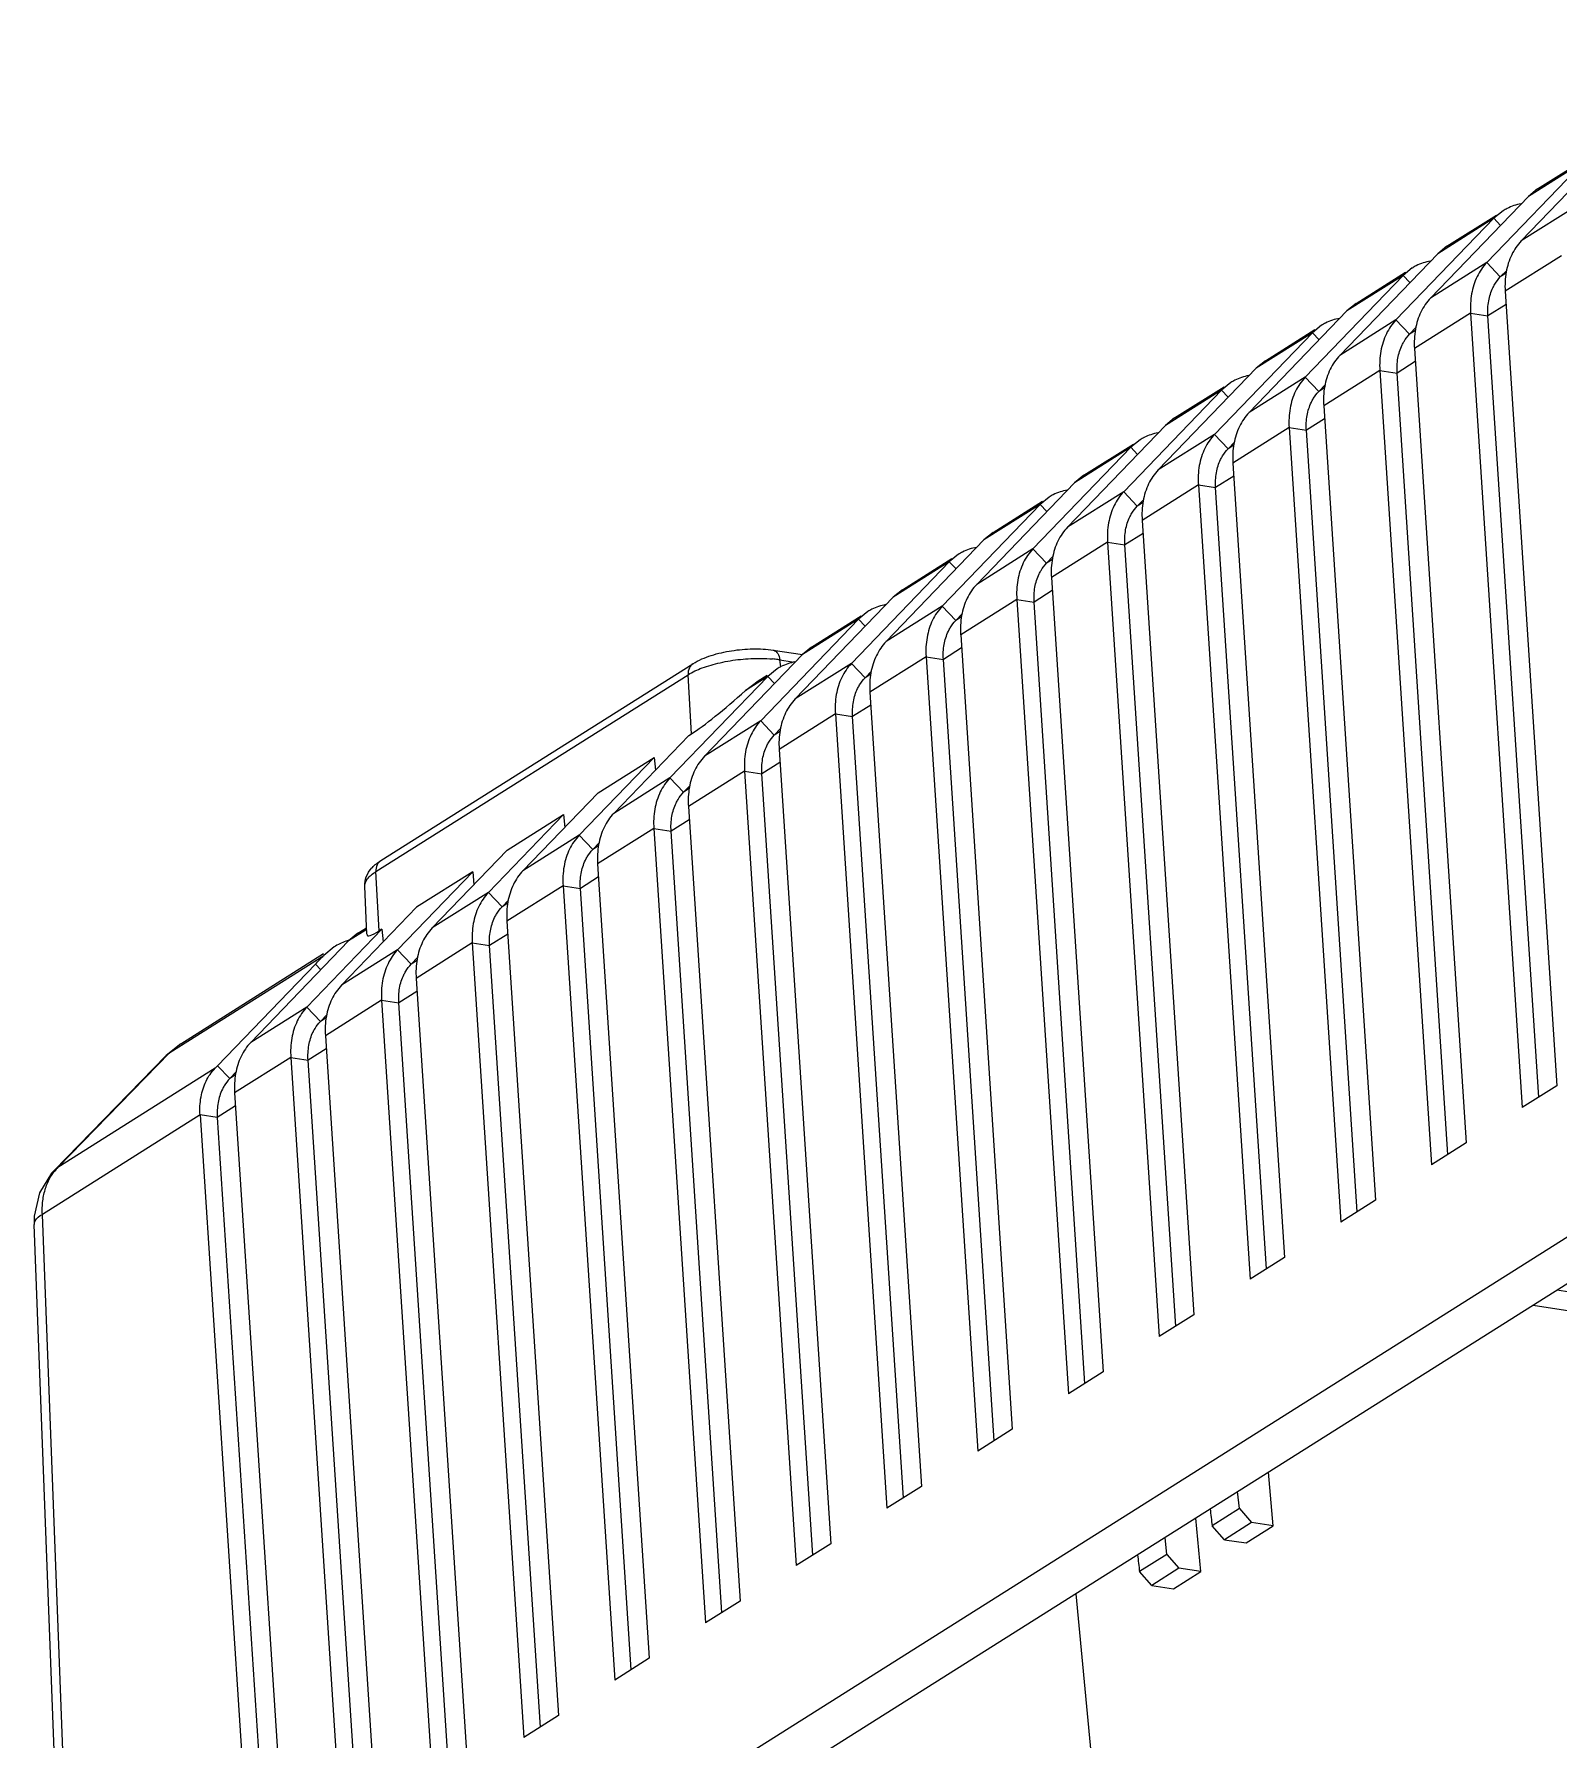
# Model space of a CAD drawing. Header units: millimetres. Extents: x 14276 to 15242, y -9916 to -8542.
# Drawn here: x 14774 to 14820.5, y -9602.3 to -9550.3 of the extents above; entities that cross this region are included whole.
import ezdxf

# ---------------------------------------------------------------- set-up
doc = ezdxf.new("R2010")
doc.units = ezdxf.units.MM

# ---------------------------------------------------------------- blocks, each defined once
blk = doc.blocks.new('u9')
at = {"color": 7, "linetype": 'Continuous'}
for p, q in [((-15.907, 382.875), (-14.787, 353.553)), ((-16.159, 382.546), (-119.639, 317.27)), ((-16.159, 382.546), (-15.039, 353.246)), ((-116.21, 320.864), (-23.245, 379.507)), ((-46.549, 364.807), (-47.673, 376.751)), ((-19.846, 350.215), (-21.42, 374.423)), ((-20.372, 350.29), (-21.921, 374.107)), ((-20.899, 349.544), (-22.474, 373.758)), ((-24.688, 372.361), (-23.139, 348.545)), ((-22.612, 348.464), (-24.187, 372.677)), ((-23.666, 347.799), (-25.241, 372.012)), ((-25.379, 346.719), (-26.953, 370.932)), ((-26.433, 346.054), (-28.007, 370.267)), ((-27.455, 370.616), (-25.906, 346.8)), ((-30.774, 368.522), (-29.72, 369.187)), ((-28.146, 344.973), (-29.72, 369.187)), ((-30.221, 368.871), (-28.673, 345.054)), ((-29.2, 344.308), (-30.774, 368.522)), ((-33.541, 366.776), (-32.487, 367.441)), ((-32.988, 367.125), (-31.44, 343.309)), ((-30.913, 343.228), (-32.487, 367.441)), ((-31.967, 342.563), (-33.541, 366.776)), ((-36.308, 365.031), (-35.254, 365.696)), ((-33.679, 341.483), (-35.254, 365.696)), ((-34.734, 340.818), (-36.308, 365.031)), ((-35.755, 365.38), (-34.206, 341.564)), ((-49.521, 364.657), (-50.351, 364.134)), ((-49.69, 364.033), (-48.86, 364.557)), ((-48.86, 364.557), (-49.521, 364.657)), ((-48.86, 364.557), (-48.485, 364.136)), ((-60.487, 356.014), (-115.59, 364.375)), ((-50.351, 364.134), (-50.204, 362.501)), ((-50.351, 364.134), (-49.69, 364.033)), ((-49.319, 363.61), (-49.69, 364.033)), ((-49.319, 363.61), (-48.485, 364.136)), ((-49.319, 363.61), (-49.265, 363.094)), ((-39.075, 363.286), (-38.021, 363.951)), ((-38.522, 363.635), (-36.973, 339.818)), ((-36.446, 339.737), (-38.021, 363.951)), ((-51.735, 363.261), (-52.565, 362.737)), ((-51.903, 362.637), (-51.073, 363.161)), ((-51.073, 363.161), (-51.735, 363.261)), ((-51.073, 363.161), (-50.699, 362.74)), ((-37.5, 339.072), (-39.075, 363.286)), ((-52.565, 362.737), (-52.417, 361.105)), ((-52.565, 362.737), (-51.903, 362.637)), ((-51.533, 362.214), (-51.903, 362.637)), ((-51.533, 362.214), (-50.699, 362.74)), ((-104.092, 362.068), (-61.207, 355.56)), ((-51.533, 362.214), (-51.478, 361.697)), ((-41.841, 361.54), (-40.787, 362.205)), ((-41.289, 361.889), (-39.74, 338.073)), ((-39.213, 337.992), (-40.787, 362.205)), ((-40.267, 337.327), (-41.841, 361.54)), ((-44.608, 359.795), (-43.554, 360.46)), ((-41.98, 336.247), (-43.554, 360.46)), ((-43.034, 335.582), (-44.608, 359.795)), ((-44.055, 360.144), (-42.507, 336.328)), ((-47.375, 358.05), (-46.321, 358.715)), ((-46.822, 358.399), (-45.274, 334.582)), ((-44.747, 334.501), (-46.321, 358.715)), ((-45.801, 333.836), (-47.375, 358.05)), ((-50.142, 356.304), (-49.088, 356.969)), ((-47.513, 332.756), (-49.088, 356.969)), ((-48.568, 332.091), (-50.142, 356.304)), ((-49.589, 356.653), (-48.04, 332.837)), ((-52.909, 354.559), (-51.855, 355.224)), ((-50.28, 331.011), (-51.855, 355.224)), ((-52.356, 354.908), (-50.807, 331.092)), ((-51.334, 330.346), (-52.909, 354.559)), ((-55.676, 352.814), (-54.621, 353.479)), ((-55.123, 353.163), (-53.574, 329.346)), ((-53.047, 329.265), (-54.621, 353.479)), ((-19.846, 350.215), (-15.039, 353.246)), ((-54.101, 328.6), (-55.676, 352.814)), ((-15.317, 351.993), (-14.951, 352.591)), ((-58.442, 351.068), (-57.388, 351.733)), ((-55.814, 327.52), (-57.388, 351.733)), ((-20.302, 348.793), (-15.508, 351.817)), ((-15.508, 351.817), (-18.927, 348.31)), ((-15.396, 351.907), (-18.815, 348.399)), ((-15.396, 351.906), (-15.508, 351.817)), ((-15.396, 351.907), (-15.317, 351.993)), ((-56.868, 326.855), (-58.442, 351.068)), ((-57.889, 351.417), (-56.341, 327.601)), ((-61.209, 349.323), (-60.155, 349.988)), ((-58.581, 325.775), (-60.155, 349.988)), ((-20.925, 349.942), (-20.372, 350.29)), ((-20.372, 350.29), (-19.845, 350.209)), ((-60.656, 349.672), (-59.108, 325.856)), ((-22.612, 348.464), (-20.899, 349.544)), ((-59.635, 325.11), (-61.209, 349.323)), ((-20.945, 348.905), (-20.751, 349.107)), ((-20.927, 348.996), (-20.751, 349.107)), ((-20.751, 349.107), (-20.378, 348.714)), ((-23.692, 348.196), (-23.139, 348.545)), ((-23.362, 345.616), (-20.378, 348.714)), ((-22.612, 348.464), (-23.139, 348.545)), ((-20.378, 348.714), (-20.302, 348.793)), ((-19.255, 348.043), (-18.815, 348.399)), ((-18.815, 348.399), (-18.927, 348.31)), ((-24.375, 344.908), (-21.391, 348.006)), ((-18.927, 348.31), (-23.615, 345.353)), ((-19.255, 348.043), (-23.612, 345.295)), ((-23.104, 346.925), (-21.391, 348.006)), ((-25.379, 346.719), (-23.666, 347.799)), ((-23.712, 347.16), (-23.518, 347.362)), ((-23.694, 347.25), (-23.518, 347.362)), ((-23.104, 346.925), (-23.518, 347.362)), ((-26.459, 346.451), (-25.906, 346.8)), ((-25.379, 346.719), (-25.906, 346.8)), ((-25.391, 344.551), (-23.104, 346.925)), ((-28.146, 344.973), (-26.433, 346.054)), ((-26.445, 343.886), (-24.158, 346.26)), ((-25.87, 345.18), (-24.158, 346.26)), ((-23.526, 345.789), (-23.362, 345.616)), ((-26.479, 345.415), (-26.284, 345.616)), ((-26.461, 345.505), (-26.284, 345.616)), ((-25.87, 345.18), (-26.284, 345.616)), ((-23.934, 345.092), (-23.615, 345.353)), ((-29.226, 344.706), (-28.673, 345.054)), ((-28.146, 344.973), (-28.673, 345.054)), ((-28.157, 342.806), (-25.87, 345.18)), ((-25.391, 344.551), (-25.428, 344.942)), ((-24.928, 344.559), (-24.375, 344.908)), ((-24.656, 344.678), (-24.375, 344.908)), ((-30.913, 343.228), (-29.2, 344.308)), ((-29.212, 342.141), (-26.925, 344.515)), ((-28.637, 343.435), (-26.925, 344.515)), ((-25.391, 344.551), (-25.309, 344.602)), ((-25.309, 344.602), (-25.206, 342.799)), ((-24.935, 344.708), (-24.866, 343.248)), ((-24.656, 344.678), (-24.925, 344.509)), ((-29.245, 343.669), (-29.051, 343.871)), ((-29.228, 343.76), (-29.051, 343.871)), ((-28.637, 343.435), (-29.051, 343.871)), ((-28.157, 342.806), (-26.445, 343.886)), ((-31.993, 342.96), (-31.44, 343.309)), ((-30.913, 343.228), (-31.44, 343.309)), ((-30.924, 341.06), (-28.637, 343.435)), ((-28.157, 342.806), (-28.195, 343.196)), ((-25.206, 342.799), (-34.724, 336.795)), ((-31.978, 340.395), (-29.691, 342.77)), ((-31.404, 341.689), (-29.691, 342.77)), ((-25.355, 342.464), (-34.872, 336.46)), ((-33.679, 341.483), (-31.967, 342.563)), ((-32.012, 341.924), (-31.818, 342.126)), ((-31.994, 342.014), (-31.818, 342.126)), ((-31.404, 341.689), (-31.818, 342.126)), ((-29.212, 342.141), (-30.924, 341.06)), ((-33.691, 339.315), (-31.404, 341.689)), ((-34.759, 341.215), (-34.206, 341.564)), ((-33.679, 341.483), (-34.206, 341.564)), ((-30.924, 341.06), (-30.962, 341.451)), ((-36.446, 339.737), (-34.734, 340.818)), ((-34.745, 338.65), (-32.458, 341.024)), ((-34.171, 339.944), (-32.458, 341.024)), ((-34.779, 340.179), (-34.585, 340.38)), ((-34.761, 340.269), (-34.585, 340.38)), ((-34.171, 339.944), (-34.585, 340.38)), ((-31.978, 340.395), (-33.691, 339.315)), ((-37.526, 339.47), (-36.973, 339.818)), ((-37.155, 336.846), (-34.171, 339.944)), ((-36.446, 339.737), (-36.973, 339.818)), ((-33.691, 339.315), (-33.728, 339.706)), ((-39.213, 337.992), (-37.5, 339.072)), ((-38.209, 336.181), (-35.225, 339.279)), ((-36.938, 338.199), (-35.225, 339.279)), ((-37.546, 338.433), (-37.352, 338.635)), ((-37.528, 338.524), (-37.352, 338.635)), ((-36.938, 338.199), (-37.352, 338.635)), ((-34.745, 338.65), (-34.827, 338.598)), ((-34.827, 338.598), (-34.724, 336.795)), ((-40.293, 337.724), (-39.74, 338.073)), ((-39.922, 335.101), (-36.938, 338.199)), ((-39.213, 337.992), (-39.74, 338.073)), ((-40.976, 334.436), (-37.992, 337.534)), ((-39.704, 336.453), (-37.992, 337.534)), ((-41.98, 336.247), (-40.267, 337.327)), ((-37.155, 336.846), (-37.36, 337.062)), ((-37.155, 336.846), (-36.472, 337.277)), ((-36.856, 336.982), (-37.131, 336.809)), ((-36.472, 337.277), (-36.856, 336.982)), ((-42.688, 333.355), (-39.704, 336.453)), ((-40.313, 336.688), (-40.118, 336.89)), ((-40.295, 336.778), (-40.118, 336.89)), ((-39.704, 336.453), (-40.118, 336.89)), ((-37.519, 336.343), (-37.892, 336.399)), ((-37.548, 336.553), (-37.519, 336.343)), ((-37.436, 336.617), (-37.155, 336.846)), ((-43.06, 335.979), (-42.507, 336.328)), ((-41.98, 336.247), (-42.507, 336.328)), ((-38.49, 335.952), (-39.997, 335.001)), ((-39.922, 335.101), (-38.209, 336.181)), ((-38.49, 335.952), (-38.209, 336.181)), ((-37.321, 336.047), (-38.209, 336.182)), ((-44.747, 334.501), (-43.034, 335.582)), ((-43.743, 332.69), (-40.759, 335.788)), ((-42.471, 334.708), (-40.759, 335.788)), ((-43.079, 334.943), (-42.885, 335.144)), ((-43.062, 335.033), (-42.885, 335.144)), ((-42.471, 334.708), (-42.885, 335.144)), ((-40.203, 334.871), (-39.922, 335.101)), ((-39.922, 335.101), (-40.127, 335.317)), ((-45.827, 334.234), (-45.274, 334.582)), ((-45.455, 331.61), (-42.471, 334.708)), ((-44.747, 334.501), (-45.274, 334.582)), ((-42.688, 333.355), (-40.976, 334.436)), ((-41.257, 334.207), (-40.976, 334.436)), ((-47.513, 332.756), (-45.801, 333.836)), ((-46.509, 330.945), (-43.525, 334.043)), ((-45.238, 332.963), (-43.525, 334.043)), ((-41.257, 334.207), (-42.764, 333.256)), ((-45.846, 333.197), (-45.652, 333.399)), ((-45.829, 333.288), (-45.652, 333.399)), ((-45.238, 332.963), (-45.652, 333.399)), ((-42.969, 333.126), (-42.688, 333.355)), ((-42.688, 333.355), (-42.894, 333.572)), ((-48.593, 332.488), (-48.04, 332.837)), ((-48.222, 329.865), (-45.238, 332.963)), ((-47.513, 332.756), (-48.04, 332.837)), ((-49.276, 329.2), (-46.292, 332.298)), ((-48.005, 331.217), (-46.292, 332.298)), ((-44.024, 332.461), (-45.531, 331.51)), ((-45.455, 331.61), (-43.743, 332.69)), ((-44.024, 332.461), (-43.743, 332.69)), ((-50.28, 331.011), (-48.568, 332.091)), ((-45.455, 331.61), (-45.661, 331.826)), ((-50.989, 328.119), (-48.005, 331.217)), ((-48.613, 331.452), (-48.419, 331.654)), ((-48.595, 331.542), (-48.419, 331.654)), ((-48.005, 331.217), (-48.419, 331.654)), ((-45.736, 331.381), (-45.455, 331.61)), ((-51.36, 330.743), (-50.807, 331.092)), ((-50.28, 331.011), (-50.807, 331.092)), ((-46.79, 330.716), (-48.298, 329.765)), ((-48.222, 329.865), (-46.509, 330.945)), ((-46.79, 330.716), (-46.509, 330.945)), ((-53.047, 329.265), (-51.334, 330.346)), ((-52.043, 327.454), (-49.059, 330.552)), ((-50.772, 329.472), (-49.059, 330.552)), ((-51.38, 329.707), (-51.186, 329.908)), ((-51.362, 329.797), (-51.186, 329.908)), ((-50.772, 329.472), (-51.186, 329.908)), ((-48.503, 329.635), (-48.222, 329.865)), ((-48.222, 329.865), (-48.427, 330.081)), ((-54.127, 328.998), (-53.574, 329.346)), ((-53.756, 326.374), (-50.772, 329.472)), ((-53.047, 329.265), (-53.574, 329.346)), ((-50.989, 328.119), (-49.276, 329.2)), ((-49.557, 328.971), (-49.276, 329.2)), ((-55.814, 327.52), (-54.101, 328.6)), ((-54.81, 325.709), (-51.826, 328.807)), ((-53.538, 327.727), (-51.826, 328.807)), ((-49.557, 328.971), (-51.065, 328.02)), ((-54.147, 327.961), (-53.952, 328.163)), ((-54.129, 328.052), (-53.952, 328.163)), ((-53.538, 327.727), (-53.952, 328.163)), ((-51.27, 327.89), (-50.989, 328.119)), ((-50.989, 328.119), (-51.194, 328.336)), ((-56.894, 327.252), (-56.341, 327.601)), ((-56.522, 324.629), (-53.538, 327.727)), ((-55.814, 327.52), (-56.341, 327.601)), ((-57.577, 323.964), (-54.593, 327.062)), ((-56.305, 325.981), (-54.593, 327.062)), ((-52.324, 327.225), (-53.831, 326.274)), ((-53.756, 326.374), (-52.043, 327.454)), ((-52.324, 327.225), (-52.043, 327.454)), ((-58.581, 325.775), (-56.868, 326.855)), ((-53.756, 326.374), (-53.961, 326.59)), ((-56.914, 326.216), (-56.719, 326.418)), ((-56.896, 326.306), (-56.719, 326.418)), ((-56.305, 325.981), (-56.719, 326.418)), ((-54.037, 326.145), (-53.756, 326.374)), ((-59.661, 325.507), (-59.108, 325.856)), ((-59.289, 322.883), (-56.305, 325.981)), ((-58.581, 325.775), (-59.108, 325.856)), ((-55.091, 325.48), (-56.598, 324.529)), ((-56.522, 324.629), (-54.81, 325.709)), ((-55.091, 325.48), (-54.81, 325.709)), ((-61.347, 324.029), (-59.635, 325.11)), ((-60.343, 322.218), (-57.359, 325.316)), ((-59.072, 324.236), (-57.359, 325.316)), ((-59.68, 324.471), (-59.486, 324.672)), ((-59.663, 324.561), (-59.486, 324.672)), ((-59.072, 324.236), (-59.486, 324.672)), ((-56.803, 324.399), (-56.522, 324.629)), ((-56.522, 324.629), (-56.728, 324.845)), ((-62.056, 321.138), (-59.072, 324.236)), ((-59.289, 322.883), (-57.577, 323.964)), ((-57.858, 323.735), (-57.577, 323.964)), ((-63.11, 320.473), (-60.126, 323.571)), ((-61.839, 322.491), (-60.126, 323.571)), ((-57.858, 323.735), (-59.365, 322.784)), ((-59.57, 322.654), (-59.289, 322.883)), ((-59.289, 322.883), (-59.495, 323.1)), ((-60.624, 321.989), (-62.132, 321.038)), ((-62.056, 321.138), (-60.343, 322.218)), ((-60.624, 321.989), (-60.343, 322.218))]:
    blk.add_line(p, q, dxfattribs=at)
blk.add_lwpolyline([(-14.951, 352.591), (-14.79, 353.298), (-14.787, 353.552)], dxfattribs=at)
for centre, radius, start, end in [((-118.046, 356.084), 70.025, 6.17936, 6.60294), ((-120.259, 354.688), 70.025, 6.17936, 6.60294), ((-16.572, 352.846), 1.48, 315.9625, 321.4408), ((54.631, 270.495), 108.288, 136.07453, 136.26787), ((-24.846, 346.558), 1.728, 285.6713, 288.788), ((-24.83, 346.514), 1.681, 288.763, 302.2052), ((-38.224, 337.862), 1.473, 296.9479, 299.5596), ((-38.234, 337.879), 1.493, 299.5593, 302.3011), ((-36.992, 339.82), 3.517, 261.3749, 262.3893), ((-36.96, 340.066), 3.765, 262.4065, 264.8212), ((-40.996, 336.126), 1.484, 296.9572, 302.3094), ((-43.763, 334.38), 1.484, 296.9572, 302.3094), ((-46.529, 332.635), 1.484, 296.9572, 302.3094), ((-49.296, 330.89), 1.484, 296.9572, 302.3094), ((-52.063, 329.144), 1.484, 296.9572, 302.3094), ((-54.83, 327.399), 1.484, 296.9572, 302.3094), ((-57.597, 325.654), 1.484, 296.9572, 302.3094), ((-60.363, 323.908), 1.484, 296.9572, 302.3094)]:
    blk.add_arc(centre, radius, start, end, dxfattribs=at)
for centre, start_param, end_param in [((-26.799, 343.056), -0.088313, 0.546479), ((-36.316, 337.052), 0.546479, 1.556193)]:
    blk.add_ellipse(centre, major_axis=(1.854, 1.688), ratio=0.10803, start_param=start_param, end_param=end_param, dxfattribs=at)
for points, start_tangent, end_tangent in [([(-15.039, 353.246), (-15.037, 353.037), (-15.052, 352.833), (-15.086, 352.635), (-15.137, 352.447)], (0.054785, -0.998498), (-0.310941, -0.950429)), ([(-14.795, 353.552), (-14.816, 353.442), (-15.039, 353.246)], (0.024051, -0.999711), (-0.874184, -0.485595)), ([(-15.137, 352.447), (-15.206, 352.269), (-15.291, 352.104), (-15.392, 351.953), (-15.415, 351.923)], (-0.310941, -0.950429), (-0.623563, -0.781773)), ([(-20.583, 349.326), (-20.525, 349.433), (-20.396, 349.837), (-20.372, 350.29)], (0.517905, 0.855438), (-0.064882, 0.997893)), ([(-19.846, 350.215), (-19.875, 349.667), (-20.03, 349.184), (-20.302, 348.793)], (0.064882, -0.997893), (-0.694438, -0.719553)), ([(-20.929, 348.954), (-20.899, 349.544)], (0.174765, 0.98461), (-0.064882, 0.997893)), ([(-21.391, 348.006), (-21.097, 348.43), (-20.929, 348.954)], (0.693722, 0.720243), (0.174765, 0.98461)), ([(-20.751, 349.107), (-20.583, 349.326)], (0.693722, 0.720243), (0.517905, 0.855438)), ([(-23.139, 348.545), (-23.163, 348.091), (-23.291, 347.688), (-23.35, 347.581)], (0.064882, -0.997893), (-0.517905, -0.855438)), ([(-23.104, 346.925), (-22.81, 347.35), (-22.642, 347.874), (-22.612, 348.464)], (0.693722, 0.720243), (-0.064882, 0.997893)), ([(-23.696, 347.209), (-23.666, 347.799)], (0.174765, 0.98461), (-0.064882, 0.997893)), ([(-23.35, 347.581), (-23.518, 347.362)], (-0.517905, -0.855438), (-0.693722, -0.720243)), ([(-25.906, 346.8), (-25.929, 346.346), (-26.058, 345.943), (-26.117, 345.835)], (0.064882, -0.997893), (-0.517905, -0.855438)), ([(-24.158, 346.26), (-23.864, 346.685), (-23.696, 347.209)], (0.693722, 0.720243), (0.174765, 0.98461)), ([(-25.87, 345.18), (-25.576, 345.605), (-25.409, 346.129), (-25.379, 346.718)], (0.693722, 0.720243), (-0.064882, 0.997893)), ([(-26.463, 345.464), (-26.433, 346.054)], (0.174765, 0.98461), (-0.064882, 0.997893)), ([(-26.117, 345.835), (-26.284, 345.616)], (-0.517905, -0.855438), (-0.693722, -0.720243)), ([(-26.925, 344.515), (-26.631, 344.94), (-26.463, 345.464)], (0.693722, 0.720243), (0.174765, 0.98461)), ([(-28.673, 345.054), (-28.696, 344.601), (-28.825, 344.198), (-28.884, 344.09)], (0.064882, -0.997893), (-0.517905, -0.855438)), ([(-28.637, 343.435), (-28.343, 343.859), (-28.176, 344.383), (-28.145, 344.973)], (0.693722, 0.720243), (-0.064882, 0.997893)), ([(-29.23, 343.718), (-29.199, 344.308)], (0.174765, 0.98461), (-0.064882, 0.997893)), ([(-29.691, 342.77), (-29.397, 343.194), (-29.23, 343.718)], (0.693722, 0.720243), (0.174765, 0.98461)), ([(-28.884, 344.09), (-29.051, 343.871)], (-0.517905, -0.855438), (-0.693722, -0.720243)), ([(-31.44, 343.309), (-31.463, 342.855), (-31.592, 342.452), (-31.65, 342.345)], (0.064882, -0.997893), (-0.517905, -0.855438)), ([(-31.404, 341.689), (-31.11, 342.114), (-30.942, 342.638), (-30.912, 343.228)], (0.693722, 0.720243), (-0.064882, 0.997893)), ([(-24.866, 343.248), (-24.942, 343.03), (-25.206, 342.799)], (0.037194, -0.999308), (-0.845782, -0.533528)), ([(-24.866, 343.248), (-24.914, 342.955), (-25.083, 342.686), (-25.099, 342.67)], (0.047063, -0.998892), (-0.687179, -0.726488)), ([(-25.355, 342.464), (-25.245, 342.587), (-25.206, 342.799)], (0.841954, 0.53955), (-0.057154, 0.998365)), ([(-25.099, 342.67), (-25.355, 342.464)], (-0.687179, -0.726488), (-0.845782, -0.533528)), ([(-31.997, 341.973), (-31.966, 342.563)], (0.174765, 0.98461), (-0.064882, 0.997893)), ([(-31.65, 342.345), (-31.818, 342.126)], (-0.517905, -0.855438), (-0.693722, -0.720243)), ([(-32.458, 341.024), (-32.164, 341.449), (-31.997, 341.973)], (0.693722, 0.720243), (0.174765, 0.98461)), ([(-34.206, 341.564), (-34.23, 341.11), (-34.359, 340.707), (-34.417, 340.599)], (0.064882, -0.997893), (-0.517905, -0.855438)), ([(-34.171, 339.944), (-33.877, 340.369), (-33.709, 340.893), (-33.679, 341.482)], (0.693722, 0.720243), (-0.064882, 0.997893)), ([(-34.763, 340.228), (-34.733, 340.818)], (0.174765, 0.98461), (-0.064882, 0.997893)), ([(-34.417, 340.599), (-34.585, 340.38)], (-0.517905, -0.855438), (-0.693722, -0.720243)), ([(-35.225, 339.279), (-34.931, 339.704), (-34.763, 340.228)], (0.693722, 0.720243), (0.174765, 0.98461)), ([(-36.973, 339.818), (-36.997, 339.365), (-37.125, 338.962), (-37.184, 338.854)], (0.064882, -0.997893), (-0.517905, -0.855438)), ([(-36.938, 338.199), (-36.644, 338.623), (-36.476, 339.147), (-36.446, 339.737)], (0.693722, 0.720243), (-0.064882, 0.997893)), ([(-37.53, 338.482), (-37.5, 339.072)], (0.174765, 0.98461), (-0.064882, 0.997893)), ([(-37.992, 337.534), (-37.698, 337.958), (-37.53, 338.482)], (0.693722, 0.720243), (0.174765, 0.98461)), ([(-37.184, 338.854), (-37.352, 338.635)], (-0.517905, -0.855438), (-0.693722, -0.720243)), ([(-39.74, 338.073), (-39.763, 337.619), (-39.892, 337.216), (-39.951, 337.109)], (0.064882, -0.997893), (-0.517905, -0.855438)), ([(-39.704, 336.453), (-39.41, 336.878), (-39.243, 337.402), (-39.213, 337.992)], (0.693722, 0.720243), (-0.064882, 0.997893)), ([(-40.297, 336.737), (-40.267, 337.327)], (0.174765, 0.98461), (-0.064882, 0.997893)), ([(-39.951, 337.109), (-40.118, 336.89)], (-0.517905, -0.855438), (-0.693722, -0.720243)), ([(-40.759, 335.788), (-40.465, 336.213), (-40.297, 336.737)], (0.693722, 0.720243), (0.174765, 0.98461)), ([(-37.983, 336.406), (-37.556, 336.548)], (0.984057, 0.177853), (0.891445, 0.453129)), ([(-34.872, 336.46), (-35.431, 336.209), (-36.05, 336.065), (-36.694, 336.009), (-37.321, 336.047)], (-0.845782, -0.533528), (-0.988683, 0.150022)), ([(-35.152, 336.59), (-35.702, 336.429), (-36.321, 336.328), (-36.947, 336.299)], (-0.936696, -0.350143), (-0.999931, 0.011768)), ([(-34.724, 336.795), (-35.152, 336.59)], (-0.845782, -0.533528), (-0.936696, -0.350143)), ([(-34.873, 336.46), (-34.763, 336.583), (-34.724, 336.795)], (0.841954, 0.53955), (-0.057154, 0.998365)), ([(-42.507, 336.328), (-42.53, 335.874), (-42.659, 335.471), (-42.718, 335.363)], (0.064882, -0.997893), (-0.517905, -0.855438)), ([(-42.471, 334.708), (-42.177, 335.133), (-42.01, 335.657), (-41.979, 336.246)], (0.693722, 0.720243), (-0.064882, 0.997893)), ([(-37.321, 336.048), (-37.338, 336.051), (-37.455, 336.147), (-37.519, 336.343)], (-0.9924, 0.123053), (-0.13619, 0.990683)), ([(-36.947, 336.299), (-37.3, 336.316)], (-0.999931, 0.011768), (-0.995886, 0.090617)), ([(-43.064, 334.992), (-43.033, 335.582)], (0.174765, 0.98461), (-0.064882, 0.997893)), ([(-42.718, 335.363), (-42.885, 335.144)], (-0.517905, -0.855438), (-0.693722, -0.720243)), ([(-43.525, 334.043), (-43.231, 334.468), (-43.064, 334.992)], (0.693722, 0.720243), (0.174765, 0.98461)), ([(-45.274, 334.582), (-45.297, 334.129), (-45.426, 333.726), (-45.484, 333.618)], (0.064882, -0.997893), (-0.517905, -0.855438)), ([(-45.238, 332.963), (-44.944, 333.387), (-44.776, 333.911), (-44.746, 334.501)], (0.693722, 0.720243), (-0.064882, 0.997893)), ([(-40.75, 334.661), (-40.323, 334.803)], (0.984057, 0.177853), (0.891445, 0.453129)), ([(-45.831, 333.246), (-45.8, 333.836)], (0.174765, 0.98461), (-0.064882, 0.997893)), ([(-45.484, 333.618), (-45.652, 333.399)], (-0.517905, -0.855438), (-0.693722, -0.720243)), ([(-48.04, 332.837), (-48.064, 332.383), (-48.193, 331.98), (-48.251, 331.873)], (0.064882, -0.997893), (-0.517905, -0.855438)), ([(-46.292, 332.298), (-45.998, 332.722), (-45.831, 333.246)], (0.693722, 0.720243), (0.174765, 0.98461)), ([(-43.516, 332.915), (-43.09, 333.058)], (0.984057, 0.177853), (0.891445, 0.453129)), ([(-48.005, 331.217), (-47.711, 331.642), (-47.543, 332.166), (-47.513, 332.756)], (0.693722, 0.720243), (-0.064882, 0.997893)), ([(-48.597, 331.501), (-48.567, 332.091)], (0.174765, 0.98461), (-0.064882, 0.997893)), ([(-48.251, 331.873), (-48.419, 331.654)], (-0.517905, -0.855438), (-0.693722, -0.720243)), ([(-49.059, 330.552), (-48.765, 330.977), (-48.597, 331.501)], (0.693722, 0.720243), (0.174765, 0.98461)), ([(-46.283, 331.17), (-45.857, 331.312)], (0.984057, 0.177853), (0.891445, 0.453129)), ([(-50.807, 331.092), (-50.831, 330.638), (-50.96, 330.235), (-51.018, 330.127)], (0.064882, -0.997893), (-0.517905, -0.855438)), ([(-50.772, 329.472), (-50.478, 329.897), (-50.31, 330.421), (-50.28, 331.01)], (0.693722, 0.720243), (-0.064882, 0.997893)), ([(-51.364, 329.756), (-51.334, 330.346)], (0.174765, 0.98461), (-0.064882, 0.997893)), ([(-51.826, 328.807), (-51.532, 329.232), (-51.364, 329.756)], (0.693722, 0.720243), (0.174765, 0.98461)), ([(-51.018, 330.127), (-51.186, 329.908)], (-0.517905, -0.855438), (-0.693722, -0.720243)), ([(-53.574, 329.346), (-53.597, 328.893), (-53.726, 328.49), (-53.785, 328.382)], (0.064882, -0.997893), (-0.517905, -0.855438)), ([(-53.538, 327.727), (-53.244, 328.151), (-53.077, 328.675), (-53.047, 329.265)], (0.693722, 0.720243), (-0.064882, 0.997893)), ([(-49.05, 329.425), (-48.623, 329.567)], (0.984057, 0.177853), (0.891445, 0.453129)), ([(-54.131, 328.01), (-54.101, 328.6)], (0.174765, 0.98461), (-0.064882, 0.997893)), ([(-53.785, 328.382), (-53.952, 328.163)], (-0.517905, -0.855438), (-0.693722, -0.720243)), ([(-56.341, 327.601), (-56.364, 327.147), (-56.493, 326.744), (-56.552, 326.637)], (0.064882, -0.997893), (-0.517905, -0.855438)), ([(-54.593, 327.062), (-54.299, 327.486), (-54.131, 328.01)], (0.693722, 0.720243), (0.174765, 0.98461)), ([(-51.817, 327.679), (-51.39, 327.822)], (0.984057, 0.177853), (0.891445, 0.453129)), ([(-56.305, 325.981), (-56.011, 326.406), (-55.844, 326.93), (-55.813, 327.52)], (0.693722, 0.720243), (-0.064882, 0.997893)), ([(-56.898, 326.265), (-56.868, 326.855)], (0.174765, 0.98461), (-0.064882, 0.997893)), ([(-56.552, 326.637), (-56.719, 326.418)], (-0.517905, -0.855438), (-0.693722, -0.720243)), ([(-57.359, 325.316), (-57.065, 325.741), (-56.898, 326.265)], (0.693722, 0.720243), (0.174765, 0.98461)), ([(-54.584, 325.934), (-54.157, 326.076)], (0.984057, 0.177853), (0.891445, 0.453129)), ([(-59.108, 325.856), (-59.131, 325.402), (-59.26, 324.999), (-59.318, 324.892)], (0.064882, -0.997893), (-0.517905, -0.855438)), ([(-59.072, 324.236), (-58.778, 324.661), (-58.611, 325.185), (-58.58, 325.774)], (0.693722, 0.720243), (-0.064882, 0.997893)), ([(-59.665, 324.52), (-59.634, 325.11)], (0.174765, 0.98461), (-0.064882, 0.997893)), ([(-60.126, 323.571), (-59.832, 323.996), (-59.665, 324.52)], (0.693722, 0.720243), (0.174765, 0.98461)), ([(-59.318, 324.892), (-59.486, 324.672)], (-0.517905, -0.855438), (-0.693722, -0.720243)), ([(-57.351, 324.189), (-56.924, 324.331)], (0.984057, 0.177853), (0.891445, 0.453129)), ([(-60.117, 322.443), (-59.691, 322.586)], (0.984057, 0.177853), (0.891445, 0.453129))]:
    blk.add_spline(points, degree=3, dxfattribs=dict(at, start_tangent=start_tangent, end_tangent=end_tangent))

msp = doc.modelspace()

# ---------------------------------------------------------------- block references
at = {"rotation": 180}
msp.add_blockref('u9', (14759.208, -9233.039), dxfattribs=at)

doc.saveas('drawing.dxf')
